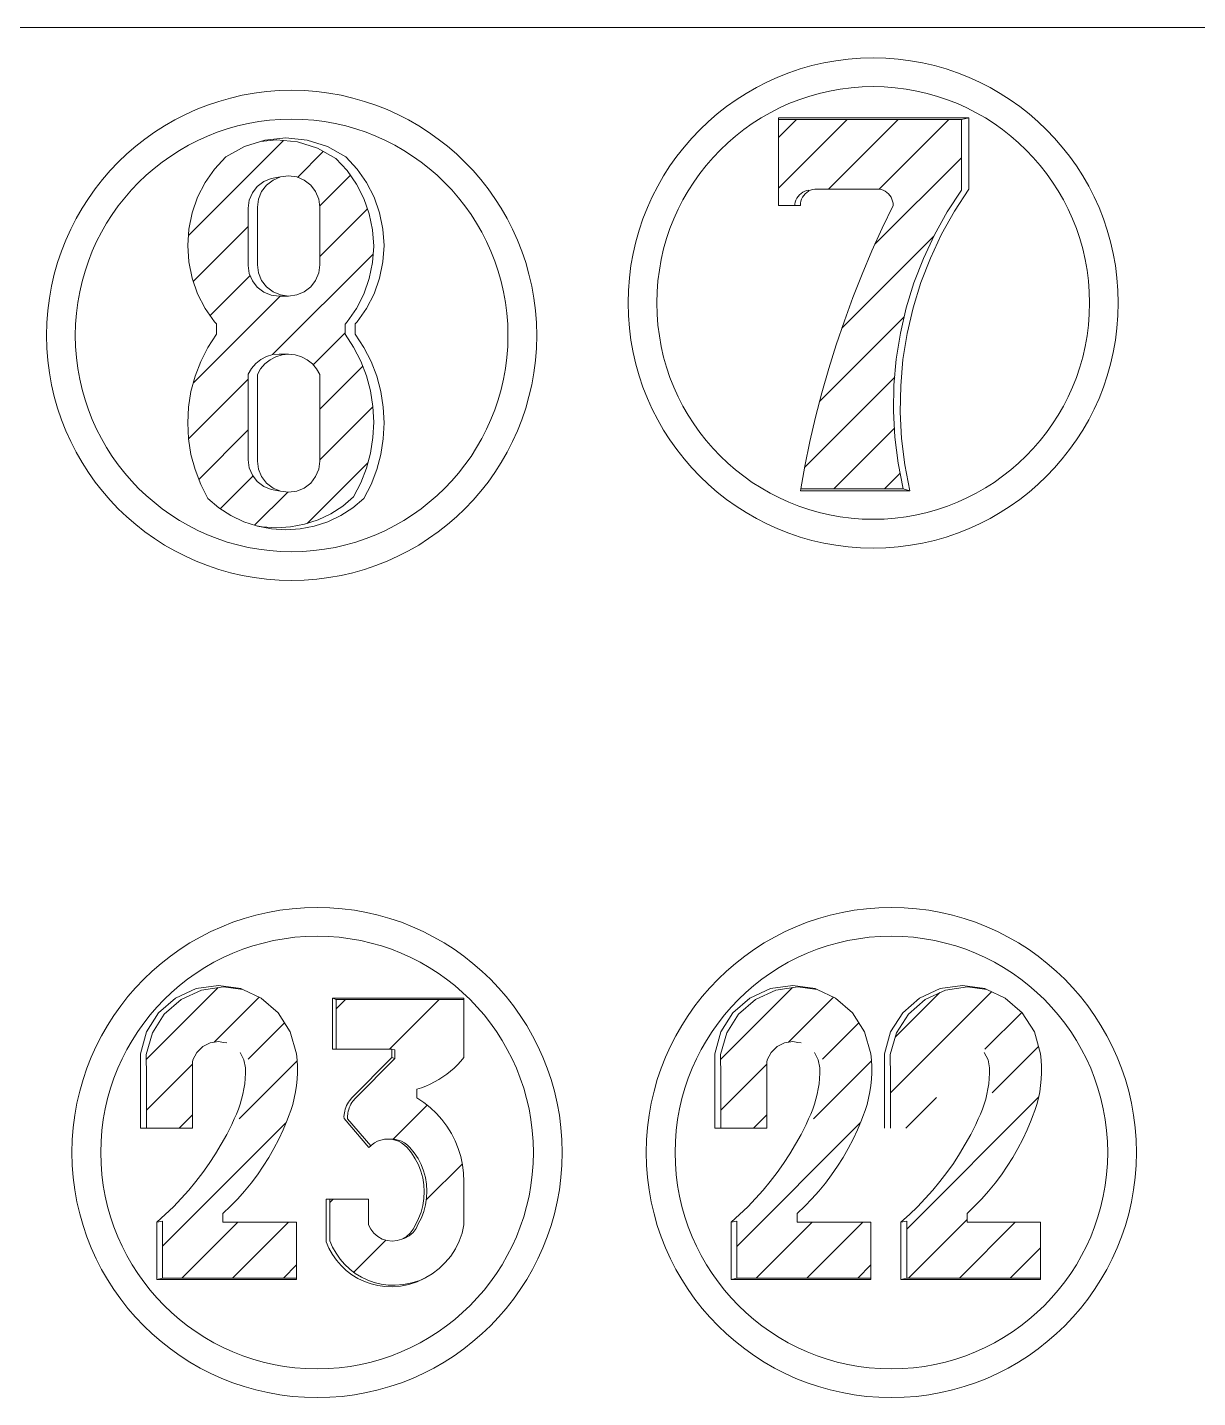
# Model space of a CAD drawing. Header units: centimetres. Extents: x 31 to 5445, y 74 to 2139.
# Drawn here: x 2393.89 to 2431.41, y 74.3 to 118.23 of the extents above; entities that cross this region are included whole.
import ezdxf

# ---------------------------------------------------------------- set-up
doc = ezdxf.new("R2010")
doc.units = ezdxf.units.CM
doc.header["$MEASUREMENT"] = 0
pattern_1 = [(45, (1780.7028, 655.6719), (-0.8148213, 0.8148213), [])]

msp = doc.modelspace()

# ---------------------------------------------------------------- hatches: boundary and pattern name
at = {"lineweight": 20}
h = msp.add_hatch(dxfattribs=at)
h.set_pattern_fill('ANSI31', color=256, scale=9.218651)
h.set_pattern_definition([(45, (1780.7028, 655.6719), (-0.8148213, 0.8148213), [])])
h.paths.add_polyline_path([(2421.744, 107.601), (2421.876, 108.428), (2422.065, 109.244), (2422.311, 110.045), (2422.613, 110.827), (2422.969, 111.585), (2423.377, 112.316), (2423.836, 113.017), (2423.836, 115.281), (2417.966, 115.281), (2417.966, 112.524), (2418.488, 112.524), (2418.493, 112.597), (2418.537, 112.727), (2418.613, 112.842), (2418.716, 112.932), (2418.839, 112.993), (2418.873, 113), (2418.808, 112.978), (2418.747, 112.947), (2418.69, 112.909), (2418.639, 112.864), (2418.594, 112.813), (2418.556, 112.756), (2418.526, 112.695), (2418.504, 112.63), (2418.49, 112.563), (2418.488, 112.524), (2418.669, 112.524), (2418.676, 112.628), (2418.721, 112.759), (2418.798, 112.874), (2418.902, 112.966), (2419.026, 113.027), (2419.128, 113.047), (2419.197, 113.052), (2421.17, 113.052), (2421.293, 113.027), (2421.417, 112.965), (2421.52, 112.874), (2421.596, 112.758), (2421.638, 112.627), (2421.644, 112.524), (2421.295, 111.799), (2420.964, 111.066), (2420.651, 110.325), (2420.357, 109.577), (2420.08, 108.822), (2419.822, 108.06), (2419.583, 107.293), (2419.362, 106.519), (2419.16, 105.741), (2418.977, 104.958), (2418.814, 104.17), (2418.68, 103.439), (2421.966, 103.439), (2421.805, 104.261), (2421.702, 105.092), (2421.657, 105.929), (2421.671, 106.767)])
h = msp.add_hatch(dxfattribs=at)
h.set_pattern_fill('ANSI31', color=256, scale=9.218651)
h.set_pattern_definition([(45, (1779.9979, 654.4427), (-0.8148213, 0.8148213), [])])
h.paths.add_polyline_path([(2404.074, 108.723), (2404.134, 108.788), (2404.434, 109.218), (2404.674, 109.684), (2404.848, 110.178), (2404.954, 110.692), (2404.989, 111.215), (2404.954, 111.738), (2404.848, 112.251), (2404.674, 112.745), (2404.434, 113.212), (2404.134, 113.642), (2403.779, 114.027), (2403.189, 114.358), (2402.544, 114.563), (2401.871, 114.632), (2401.362, 114.579), (2400.843, 114.415), (2400.247, 114.08), (2399.888, 113.691), (2399.585, 113.257), (2399.344, 112.786), (2399.168, 112.287), (2399.061, 111.769), (2399.025, 111.241), (2399.061, 110.712), (2399.168, 110.194), (2399.344, 109.695), (2399.585, 109.224), (2399.888, 108.79), (2399.949, 108.724), (2399.949, 108.401), (2399.673, 107.975), (2399.443, 107.523), (2399.262, 107.049), (2399.131, 106.559), (2399.051, 106.058), (2399.025, 105.552), (2399.051, 105.045), (2399.131, 104.544), (2399.262, 104.054), (2399.443, 103.58), (2399.673, 103.128), (2400.025, 102.831), (2400.411, 102.582), (2400.826, 102.383), (2401.227, 102.251), (2401.416, 102.215), (2401.871, 102.186), (2402.326, 102.215), (2402.773, 102.301), (2403.206, 102.444), (2403.617, 102.64), (2403.999, 102.888), (2404.347, 103.181), (2404.575, 103.629), (2404.755, 104.098), (2404.885, 104.583), (2404.963, 105.08), (2404.989, 105.581), (2404.963, 106.083), (2404.885, 106.579), (2404.755, 107.064), (2404.575, 107.533), (2404.347, 107.981), (2404.074, 108.403)])
h.paths.add_polyline_path([(2402.671, 107.674), (2402.857, 107.577), (2403.022, 107.447), (2403.158, 107.288), (2403.262, 107.106), (2403.262, 104.33), (2403.228, 104.072), (2403.128, 103.83), (2402.969, 103.623), (2402.762, 103.464), (2402.52, 103.365), (2402.262, 103.33), (2402.003, 103.365), (2401.702, 103.415), (2401.463, 103.514), (2401.258, 103.672), (2401.1, 103.877), (2401.001, 104.116), (2400.968, 104.372), (2400.968, 107.12), (2401.07, 107.3), (2401.205, 107.458), (2401.368, 107.587), (2401.552, 107.683), (2401.751, 107.741), (2401.958, 107.761), (2402.262, 107.753), (2402.47, 107.733)], flags=16)
h.paths.add_polyline_path([(2402.52, 109.655), (2402.262, 109.621), (2401.958, 109.611), (2401.702, 109.645), (2401.463, 109.744), (2401.258, 109.901), (2401.1, 110.106), (2401.001, 110.345), (2400.968, 110.601), (2400.968, 112.433), (2401.001, 112.689), (2401.1, 112.928), (2401.258, 113.133), (2401.463, 113.291), (2401.702, 113.39), (2402.003, 113.437), (2402.262, 113.471), (2402.52, 113.437), (2402.762, 113.337), (2402.969, 113.178), (2403.128, 112.971), (2403.228, 112.73), (2403.262, 112.471), (2403.262, 110.621), (2403.228, 110.362), (2403.128, 110.121), (2402.969, 109.914), (2402.762, 109.755)], flags=16)
h = msp.add_hatch(dxfattribs=at)
h.set_pattern_fill('ANSI31', color=256, scale=9.218651)
h.set_pattern_definition([(45, (1762.2887, 655.6719), (-0.8148213, 0.8148213), [])])
h.paths.add_polyline_path([(2402.514, 79.928), (2400.156, 79.928), (2400.156, 80.205), (2400.397, 80.435), (2400.628, 80.674), (2400.849, 80.923), (2401.059, 81.18), (2401.259, 81.446), (2401.447, 81.72), (2401.625, 82.002), (2401.79, 82.29), (2401.943, 82.585), (2402.085, 82.886), (2402.213, 83.193), (2402.257, 83.313), (2402.329, 83.505), (2402.392, 83.7), (2402.444, 83.899), (2402.486, 84.1), (2402.517, 84.303), (2402.538, 84.508), (2402.548, 84.713), (2402.547, 84.919), (2402.536, 85.124), (2402.514, 85.328), (2402.315, 86.024), (2401.928, 86.634), (2401.384, 87.11), (2400.793, 87.382), (2400.175, 87.472), (2399.466, 87.369), (2398.815, 87.07), (2398.276, 86.598), (2397.893, 85.994), (2397.696, 85.305), (2397.703, 84.589), (2397.703, 82.941), (2399.179, 82.941), (2399.179, 85.107), (2399.317, 85.368), (2399.508, 85.554), (2399.747, 85.673), (2400.011, 85.714), (2400.175, 85.687), (2400.274, 85.673), (2400.279, 85.671), (2400.436, 85.647), (2400.672, 85.528), (2400.861, 85.344), (2400.986, 85.111), (2401.033, 84.851), (2401.033, 84.683), (2401.025, 84.516), (2401.009, 84.35), (2400.985, 84.184), (2400.953, 84.02), (2400.913, 83.858), (2400.866, 83.698), (2400.81, 83.54), (2400.747, 83.385), (2400.677, 83.233), (2400.598, 83.06), (2400.438, 82.74), (2400.265, 82.427), (2400.081, 82.12), (2399.885, 81.821), (2399.678, 81.529), (2399.461, 81.245), (2399.233, 80.969), (2398.994, 80.702), (2398.746, 80.444), (2398.489, 80.196), (2398.222, 79.957), (2398.222, 78.134), (2402.514, 78.134)])
h = msp.add_hatch(dxfattribs=at)
h.set_pattern_fill('ANSI31', color=256, scale=9.218651)
h.set_pattern_definition(pattern_1)
h.paths.add_polyline_path([(2420.928, 79.928), (2418.57, 79.928), (2418.57, 80.205), (2418.811, 80.435), (2419.042, 80.674), (2419.263, 80.923), (2419.473, 81.18), (2419.673, 81.446), (2419.861, 81.72), (2420.039, 82.002), (2420.204, 82.29), (2420.358, 82.585), (2420.499, 82.886), (2420.627, 83.193), (2420.671, 83.313), (2420.743, 83.505), (2420.806, 83.7), (2420.858, 83.899), (2420.9, 84.1), (2420.931, 84.303), (2420.952, 84.508), (2420.962, 84.713), (2420.961, 84.919), (2420.95, 85.124), (2420.928, 85.328), (2420.729, 86.024), (2420.342, 86.634), (2419.798, 87.11), (2419.207, 87.382), (2418.589, 87.472), (2417.88, 87.369), (2417.229, 87.07), (2416.69, 86.598), (2416.307, 85.994), (2416.11, 85.305), (2416.117, 84.589), (2416.117, 82.941), (2417.593, 82.941), (2417.593, 85.107), (2417.731, 85.368), (2417.922, 85.554), (2418.161, 85.673), (2418.425, 85.714), (2418.589, 85.687), (2418.688, 85.673), (2418.693, 85.671), (2418.85, 85.647), (2419.086, 85.528), (2419.276, 85.344), (2419.4, 85.111), (2419.447, 84.851), (2419.447, 84.683), (2419.439, 84.516), (2419.423, 84.35), (2419.399, 84.184), (2419.367, 84.02), (2419.327, 83.858), (2419.28, 83.698), (2419.224, 83.54), (2419.161, 83.385), (2419.091, 83.233), (2419.013, 83.06), (2418.852, 82.74), (2418.679, 82.427), (2418.495, 82.12), (2418.299, 81.821), (2418.092, 81.529), (2417.875, 81.245), (2417.647, 80.969), (2417.409, 80.702), (2417.161, 80.444), (2416.903, 80.196), (2416.636, 79.957), (2416.636, 78.134), (2420.928, 78.134)])
h = msp.add_hatch(dxfattribs=at)
h.set_pattern_fill('ANSI31', color=256, scale=9.218651)
h.set_pattern_definition(pattern_1)
h.paths.add_polyline_path([(2426.37, 79.928), (2424.013, 79.928), (2424.013, 80.205), (2424.253, 80.435), (2424.484, 80.674), (2424.705, 80.923), (2424.916, 81.18), (2425.115, 81.446), (2425.304, 81.72), (2425.481, 82.002), (2425.647, 82.29), (2425.8, 82.585), (2425.941, 82.886), (2426.07, 83.193), (2426.113, 83.313), (2426.186, 83.505), (2426.248, 83.7), (2426.301, 83.899), (2426.343, 84.1), (2426.374, 84.303), (2426.395, 84.508), (2426.405, 84.713), (2426.404, 84.919), (2426.392, 85.124), (2426.37, 85.328), (2426.172, 86.024), (2425.785, 86.634), (2425.24, 87.11), (2424.649, 87.382), (2424.031, 87.472), (2423.323, 87.369), (2422.672, 87.07), (2422.133, 86.598), (2421.749, 85.994), (2421.553, 85.305), (2421.56, 84.589), (2421.56, 82.941), (2423.035, 82.941), (2423.035, 85.107), (2423.174, 85.368), (2423.365, 85.554), (2423.603, 85.673), (2423.867, 85.714), (2424.031, 85.687), (2424.131, 85.673), (2424.135, 85.671), (2424.292, 85.647), (2424.529, 85.528), (2424.718, 85.344), (2424.842, 85.111), (2424.889, 84.851), (2424.89, 84.683), (2424.882, 84.516), (2424.866, 84.35), (2424.842, 84.184), (2424.81, 84.02), (2424.77, 83.858), (2424.722, 83.698), (2424.667, 83.54), (2424.604, 83.385), (2424.533, 83.233), (2424.455, 83.06), (2424.294, 82.74), (2424.121, 82.427), (2423.937, 82.12), (2423.741, 81.821), (2423.535, 81.529), (2423.317, 81.245), (2423.089, 80.969), (2422.851, 80.702), (2422.603, 80.444), (2422.345, 80.196), (2422.079, 79.957), (2422.079, 78.134), (2426.37, 78.134)])
h = msp.add_hatch(dxfattribs=at)
h.set_pattern_fill('ANSI31', color=256, scale=17)
h.set_pattern_definition([(45, (1372.5568, 969.8549), (-1.502602, 1.502602), [])])
h.paths.add_polyline_path([(2407.884, 87.064), (2403.781, 87.064), (2403.781, 85.475), (2405.57, 85.475), (2405.668, 85.447), (2405.668, 85.178), (2404.402, 83.9), (2404.323, 83.808), (2404.288, 83.759), (2404.257, 83.707), (2404.23, 83.653), (2404.206, 83.597), (2404.187, 83.54), (2404.171, 83.482), (2404.16, 83.422), (2404.149, 83.302), (2404.15, 83.242), (2404.894, 82.375), (2404.918, 82.398), (2405.011, 82.466), (2405.113, 82.519), (2405.221, 82.559), (2405.333, 82.583), (2405.448, 82.591), (2405.546, 82.591), (2405.66, 82.583), (2405.771, 82.559), (2405.878, 82.52), (2405.979, 82.467), (2406.071, 82.4), (2406.153, 82.321), (2406.291, 82.151), (2406.411, 81.967), (2406.511, 81.772), (2406.59, 81.568), (2406.647, 81.356), (2406.682, 81.139), (2406.695, 80.92), (2406.684, 80.701), (2406.651, 80.485), (2406.595, 80.272), (2406.518, 80.067), (2406.419, 79.871), (2406.349, 79.726), (2406.251, 79.598), (2406.129, 79.493), (2405.989, 79.414), (2405.895, 79.383), (2405.74, 79.334), (2405.578, 79.317), (2405.416, 79.334), (2405.261, 79.383), (2405.119, 79.462), (2404.995, 79.568), (2404.897, 79.698), (2404.826, 79.844), (2404.826, 80.661), (2403.583, 80.661), (2403.583, 79.332), (2403.671, 79.125), (2403.781, 78.928), (2403.91, 78.744), (2404.057, 78.574), (2404.221, 78.419), (2404.4, 78.283), (2404.593, 78.166), (2404.796, 78.068), (2405.008, 77.993), (2405.227, 77.939), (2405.45, 77.909), (2405.675, 77.901), (2405.946, 77.923), (2406.213, 77.977), (2406.472, 78.06), (2406.663, 78.147), (2406.868, 78.27), (2407.086, 78.437), (2407.284, 78.628), (2407.458, 78.841), (2407.607, 79.072), (2407.729, 79.318), (2407.821, 79.577), (2407.884, 79.844), (2407.884, 81.235), (2407.872, 81.502), (2407.838, 81.768), (2407.781, 82.029), (2407.702, 82.285), (2407.601, 82.533), (2407.48, 82.772), (2407.338, 82.999), (2407.178, 83.214), (2407, 83.414), (2406.805, 83.598), (2406.596, 83.764), (2406.372, 83.912), (2406.372, 84.185), (2406.519, 84.233), (2406.662, 84.289), (2406.803, 84.352), (2406.94, 84.422), (2407.074, 84.498), (2407.204, 84.581), (2407.33, 84.67), (2407.451, 84.766), (2407.567, 84.867), (2407.678, 84.974), (2407.784, 85.086), (2407.884, 85.203)])

# ---------------------------------------------------------------- linework, layer by layer
for p, q in [((2570.688, 118.233), (2183.933, 118.233)), ((2402.053, 107.733), (2401.852, 107.674)), ((2402.262, 107.753), (2402.053, 107.733)), ((2418.68, 103.439), (2421.966, 103.439)), ((2403.665, 87.108), (2403.665, 85.475)), ((2403.781, 87.064), (2403.781, 85.475)), ((2403.665, 85.475), (2403.781, 85.475)), ((2403.781, 85.475), (2405.57, 85.475)), ((2405.57, 85.475), (2405.668, 85.447)), ((2405.668, 85.447), (2405.668, 85.178)), ((2405.895, 79.383), (2405.74, 79.334))]:
    msp.add_line(p, q, dxfattribs=at)
for points in [[(2424.072, 115.338), (2423.836, 115.281), (2417.966, 115.281)], [(2423.836, 115.281), (2423.836, 113.017), (2423.377, 112.316), (2422.969, 111.585), (2422.613, 110.827), (2422.311, 110.045), (2422.065, 109.244), (2421.876, 108.428), (2421.744, 107.601), (2421.671, 106.767), (2421.657, 105.929), (2421.702, 105.092), (2421.805, 104.261), (2421.966, 103.439), (2422.184, 103.379), (2422.021, 104.209), (2421.917, 105.049), (2421.872, 105.894), (2421.886, 106.739), (2421.96, 107.582), (2422.092, 108.418), (2422.284, 109.242), (2422.532, 110.05), (2422.837, 110.839), (2423.196, 111.605), (2423.609, 112.344), (2424.072, 113.052), (2424.072, 115.338), (2417.966, 115.338), (2417.966, 115.281), (2417.966, 112.524), (2418.488, 112.524), (2418.669, 112.524), (2418.674, 112.593), (2418.687, 112.661), (2418.709, 112.726), (2418.74, 112.788), (2418.778, 112.845), (2418.824, 112.897), (2418.876, 112.943), (2418.933, 112.981), (2418.995, 113.011), (2419.06, 113.034), (2419.128, 113.047), (2419.197, 113.052), (2421.124, 113.052), (2421.192, 113.047), (2421.26, 113.034), (2421.324, 113.011), (2421.386, 112.981), (2421.443, 112.942), (2421.494, 112.897), (2421.539, 112.845), (2421.577, 112.787), (2421.606, 112.725), (2421.628, 112.66), (2421.64, 112.593), (2421.644, 112.524), (2421.295, 111.799), (2420.964, 111.066), (2420.651, 110.325), (2420.357, 109.577), (2420.08, 108.822), (2419.822, 108.06), (2419.583, 107.293), (2419.362, 106.519), (2419.16, 105.741), (2418.977, 104.958), (2418.814, 104.17), (2418.68, 103.439), (2418.669, 103.379), (2422.184, 103.379)], [(2404.399, 108.401), (2404.399, 108.724), (2404.459, 108.79), (2404.763, 109.224), (2405.004, 109.695), (2405.18, 110.194), (2405.287, 110.712), (2405.323, 111.241), (2405.287, 111.769), (2405.18, 112.287), (2405.004, 112.786), (2404.763, 113.257), (2404.459, 113.691), (2404.1, 114.08), (2403.505, 114.415), (2402.854, 114.621), (2402.174, 114.691), (2401.494, 114.621)], [(2399.949, 108.401), (2399.949, 108.724), (2399.888, 108.79), (2399.585, 109.224), (2399.344, 109.695), (2399.168, 110.194), (2399.061, 110.712), (2399.025, 111.241), (2399.061, 111.769), (2399.168, 112.287), (2399.344, 112.786), (2399.585, 113.257), (2399.888, 113.691), (2400.247, 114.08), (2400.843, 114.415), (2401.362, 114.579), (2401.494, 114.621)], [(2401.227, 102.251), (2401.416, 102.215), (2401.871, 102.186), (2402.326, 102.215), (2402.773, 102.301), (2403.206, 102.444), (2403.617, 102.64), (2403.999, 102.888), (2404.347, 103.181), (2404.575, 103.629), (2404.755, 104.098), (2404.885, 104.583), (2404.963, 105.08), (2404.989, 105.581), (2404.963, 106.083), (2404.885, 106.579), (2404.755, 107.064), (2404.575, 107.533), (2404.347, 107.981), (2404.074, 108.403), (2404.074, 108.723), (2404.134, 108.788), (2404.434, 109.218), (2404.674, 109.684), (2404.848, 110.178), (2404.954, 110.692), (2404.989, 111.215), (2404.954, 111.738), (2404.848, 112.251), (2404.674, 112.745), (2404.434, 113.212), (2404.134, 113.642), (2403.779, 114.027), (2403.189, 114.358), (2402.544, 114.563), (2401.871, 114.632), (2401.362, 114.579)], [(2402.003, 113.437), (2401.762, 113.337), (2401.555, 113.178), (2401.396, 112.971), (2401.296, 112.73), (2401.262, 112.471), (2401.262, 110.621), (2401.296, 110.362), (2401.396, 110.121), (2401.555, 109.914), (2401.762, 109.755), (2402.003, 109.655), (2402.262, 109.621)], [(2418.94, 113.013), (2418.873, 113), (2418.808, 112.978), (2418.747, 112.947), (2418.69, 112.909), (2418.639, 112.864), (2418.594, 112.813), (2418.556, 112.756), (2418.526, 112.695), (2418.504, 112.63), (2418.49, 112.563), (2418.488, 112.524)], [(2399.949, 108.401), (2399.673, 107.975), (2399.443, 107.523), (2399.262, 107.049), (2399.131, 106.559), (2399.051, 106.058), (2399.025, 105.552), (2399.051, 105.045), (2399.131, 104.544), (2399.262, 104.054), (2399.443, 103.58), (2399.673, 103.128), (2400.025, 102.831), (2400.411, 102.582), (2400.826, 102.383), (2401.227, 102.251), (2401.263, 102.239)], [(2401.263, 102.239), (2401.715, 102.152), (2402.174, 102.123), (2402.633, 102.152), (2403.085, 102.239), (2403.522, 102.383), (2403.937, 102.582), (2404.323, 102.831), (2404.675, 103.128), (2404.905, 103.58), (2405.086, 104.054), (2405.217, 104.544), (2405.296, 105.045), (2405.323, 105.552), (2405.296, 106.058), (2405.217, 106.559), (2405.086, 107.049), (2404.905, 107.523), (2404.675, 107.975), (2404.399, 108.401)], [(2401.852, 107.674), (2401.666, 107.577), (2401.502, 107.447), (2401.365, 107.288), (2401.262, 107.106), (2401.262, 104.33), (2401.296, 104.072), (2401.396, 103.83), (2401.555, 103.623), (2401.762, 103.464), (2402.003, 103.365)], [(2397.515, 82.941), (2397.515, 84.605), (2397.508, 85.328), (2397.706, 86.024), (2398.093, 86.634), (2398.638, 87.11), (2399.295, 87.413), (2400.011, 87.516), (2400.726, 87.413), (2400.793, 87.382), (2401.384, 87.11), (2401.928, 86.634), (2402.315, 86.024), (2402.514, 85.328), (2402.536, 85.124), (2402.547, 84.919), (2402.548, 84.713), (2402.538, 84.508), (2402.517, 84.303), (2402.486, 84.1), (2402.444, 83.899), (2402.392, 83.7), (2402.329, 83.505), (2402.257, 83.313), (2402.213, 83.193), (2402.085, 82.886), (2401.943, 82.585), (2401.79, 82.29), (2401.625, 82.002), (2401.447, 81.72), (2401.259, 81.446), (2401.059, 81.18), (2400.849, 80.923), (2400.628, 80.674), (2400.397, 80.435), (2400.156, 80.205), (2400.156, 79.928), (2402.514, 79.928), (2402.514, 78.134), (2402.514, 78.086), (2398.039, 78.086)], [(2397.703, 82.941), (2397.703, 84.589), (2397.696, 85.305), (2397.893, 85.994), (2398.276, 86.598), (2398.815, 87.07), (2399.466, 87.369), (2400.175, 87.472), (2400.793, 87.382)], [(2415.929, 82.941), (2415.929, 84.605), (2415.922, 85.328), (2416.12, 86.024), (2416.507, 86.634), (2417.052, 87.11), (2417.709, 87.413), (2418.425, 87.516), (2419.141, 87.413), (2419.207, 87.382), (2419.798, 87.11), (2420.342, 86.634), (2420.729, 86.024), (2420.928, 85.328), (2420.95, 85.124), (2420.961, 84.919), (2420.962, 84.713), (2420.952, 84.508), (2420.931, 84.303), (2420.9, 84.1), (2420.858, 83.899), (2420.806, 83.7), (2420.743, 83.505), (2420.671, 83.313), (2420.627, 83.193), (2420.499, 82.886), (2420.358, 82.585), (2420.204, 82.29), (2420.039, 82.002), (2419.861, 81.72), (2419.673, 81.446), (2419.473, 81.18), (2419.263, 80.923), (2419.042, 80.674), (2418.811, 80.435), (2418.57, 80.205), (2418.57, 79.928), (2420.928, 79.928), (2420.928, 78.134), (2420.928, 78.086), (2416.453, 78.086)], [(2416.117, 82.941), (2416.117, 84.589), (2416.11, 85.305), (2416.307, 85.994), (2416.69, 86.598), (2417.229, 87.07), (2417.88, 87.369), (2418.589, 87.472), (2419.207, 87.382)], [(2421.371, 82.941), (2421.371, 84.605), (2421.364, 85.328), (2421.562, 86.024), (2421.95, 86.634), (2422.494, 87.11), (2423.151, 87.413), (2423.867, 87.516), (2424.583, 87.413), (2424.649, 87.382), (2425.24, 87.11), (2425.785, 86.634), (2426.172, 86.024), (2426.37, 85.328), (2426.392, 85.124), (2426.404, 84.919), (2426.405, 84.713), (2426.395, 84.508), (2426.374, 84.303), (2426.343, 84.1), (2426.301, 83.899), (2426.248, 83.7), (2426.186, 83.505), (2426.113, 83.313), (2426.07, 83.193), (2425.941, 82.886), (2425.8, 82.585), (2425.647, 82.29), (2425.481, 82.002), (2425.304, 81.72), (2425.115, 81.446), (2424.916, 81.18), (2424.705, 80.923), (2424.484, 80.674), (2424.253, 80.435), (2424.013, 80.205), (2424.013, 79.928), (2426.37, 79.928), (2426.37, 78.134), (2426.37, 78.086), (2421.895, 78.086)], [(2421.56, 82.941), (2421.56, 84.589), (2421.553, 85.305), (2421.749, 85.994), (2422.133, 86.598), (2422.672, 87.07), (2423.323, 87.369), (2424.031, 87.472), (2424.649, 87.382)], [(2407.086, 78.437), (2407.284, 78.628), (2407.458, 78.841), (2407.607, 79.072), (2407.729, 79.318), (2407.821, 79.577), (2407.884, 79.844), (2407.884, 81.235), (2407.872, 81.502), (2407.838, 81.768), (2407.781, 82.029), (2407.702, 82.285), (2407.601, 82.533), (2407.48, 82.772), (2407.338, 82.999), (2407.178, 83.214), (2407, 83.414), (2406.805, 83.598), (2406.596, 83.764), (2406.372, 83.912), (2406.372, 84.185), (2406.519, 84.233), (2406.662, 84.289), (2406.803, 84.352), (2406.94, 84.422), (2407.074, 84.498), (2407.204, 84.581), (2407.33, 84.67), (2407.451, 84.766), (2407.567, 84.867), (2407.678, 84.974), (2407.784, 85.086), (2407.884, 85.203), (2407.884, 87.064)], [(2397.515, 82.941), (2397.703, 82.941), (2399.18, 82.941), (2399.18, 85.06), (2399.193, 85.134), (2399.319, 85.37), (2399.51, 85.556), (2399.749, 85.675), (2400.013, 85.717), (2400.177, 85.69), (2400.277, 85.675), (2400.281, 85.673)], [(2415.929, 82.941), (2416.117, 82.941), (2417.594, 82.941), (2417.594, 85.06), (2417.607, 85.134), (2417.733, 85.37), (2417.924, 85.556), (2418.163, 85.675), (2418.427, 85.717), (2418.591, 85.69), (2418.691, 85.675), (2418.695, 85.673)], [(2400.704, 85.368), (2400.829, 85.132), (2400.877, 84.87), (2400.877, 84.701), (2400.869, 84.532), (2400.853, 84.364), (2400.829, 84.197), (2400.797, 84.031), (2400.756, 83.867), (2400.708, 83.705), (2400.652, 83.546), (2400.589, 83.389), (2400.518, 83.236), (2400.438, 83.061), (2400.276, 82.738), (2400.102, 82.422), (2399.915, 82.112), (2399.718, 81.81), (2399.509, 81.515), (2399.289, 81.228), (2399.059, 80.95), (2398.819, 80.68), (2398.568, 80.42), (2398.308, 80.169), (2398.039, 79.928), (2398.039, 78.086), (2398.222, 78.134), (2402.514, 78.134)], [(2405.57, 85.475), (2405.57, 85.203), (2405.668, 85.178), (2404.402, 83.9), (2404.323, 83.808), (2404.288, 83.759), (2404.257, 83.707), (2404.23, 83.653), (2404.206, 83.597), (2404.187, 83.54), (2404.171, 83.482), (2404.16, 83.422), (2404.149, 83.302), (2404.15, 83.242), (2404.894, 82.375)], [(2419.118, 85.368), (2419.243, 85.132), (2419.291, 84.87), (2419.291, 84.701), (2419.283, 84.532), (2419.267, 84.364), (2419.243, 84.197), (2419.211, 84.031), (2419.17, 83.867), (2419.122, 83.705), (2419.066, 83.546), (2419.003, 83.389), (2418.932, 83.236), (2418.852, 83.061), (2418.69, 82.738), (2418.516, 82.422), (2418.33, 82.112), (2418.132, 81.81), (2417.923, 81.515), (2417.703, 81.228), (2417.473, 80.95), (2417.233, 80.68), (2416.982, 80.42), (2416.722, 80.169), (2416.453, 79.928), (2416.453, 78.086), (2416.636, 78.134), (2420.928, 78.134)], [(2424.561, 85.368), (2424.686, 85.132), (2424.734, 84.87), (2424.734, 84.701), (2424.726, 84.532), (2424.71, 84.364), (2424.685, 84.197), (2424.653, 84.031), (2424.613, 83.867), (2424.565, 83.705), (2424.509, 83.546), (2424.445, 83.389), (2424.374, 83.236), (2424.295, 83.061), (2424.132, 82.738), (2423.958, 82.422), (2423.772, 82.112), (2423.574, 81.81), (2423.366, 81.515), (2423.146, 81.228), (2422.916, 80.95), (2422.675, 80.68), (2422.425, 80.42), (2422.165, 80.169), (2421.895, 79.928), (2421.895, 78.086), (2422.079, 78.134), (2426.37, 78.134)], [(2405.57, 85.203), (2404.292, 83.912), (2404.212, 83.82), (2404.178, 83.77), (2404.146, 83.718), (2404.119, 83.663), (2404.095, 83.607), (2404.075, 83.549), (2404.059, 83.49), (2404.048, 83.43), (2404.037, 83.309), (2404.038, 83.248), (2404.836, 82.318), (2404.894, 82.375), (2404.918, 82.398), (2405.011, 82.466), (2405.113, 82.519), (2405.221, 82.559), (2405.333, 82.583), (2405.448, 82.591)], [(2405.74, 79.334), (2405.578, 79.317), (2405.416, 79.334), (2405.261, 79.383), (2405.119, 79.462), (2404.995, 79.568), (2404.897, 79.698), (2404.826, 79.844), (2404.826, 80.661), (2403.583, 80.661), (2403.465, 80.661), (2403.465, 79.3), (2403.555, 79.091), (2403.665, 78.892), (2403.795, 78.706), (2403.944, 78.534), (2404.11, 78.378), (2404.291, 78.24), (2404.485, 78.122), (2404.69, 78.024), (2404.904, 77.947), (2405.125, 77.893), (2405.35, 77.862), (2405.578, 77.855), (2405.851, 77.877), (2406.121, 77.931), (2406.382, 78.015), (2406.633, 78.129), (2406.663, 78.147), (2406.868, 78.27), (2407.086, 78.437)], [(2403.583, 80.661), (2403.583, 79.332), (2403.671, 79.125), (2403.781, 78.928), (2403.91, 78.744), (2404.057, 78.574), (2404.221, 78.419), (2404.4, 78.283), (2404.593, 78.166), (2404.796, 78.068), (2405.008, 77.993), (2405.227, 77.939), (2405.45, 77.909), (2405.675, 77.901), (2405.946, 77.923), (2406.213, 77.977), (2406.472, 78.06), (2406.663, 78.147)], [(2398.039, 79.928), (2398.222, 79.957), (2398.222, 78.134)], [(2416.453, 79.928), (2416.636, 79.957), (2416.636, 78.134)], [(2421.895, 79.928), (2422.079, 79.957), (2422.079, 78.134)]]:
    msp.add_lwpolyline(points, dxfattribs=at)
for points in [[(2401.702, 109.645), (2401.463, 109.744), (2401.258, 109.901), (2401.1, 110.106), (2401.001, 110.345), (2400.968, 110.601), (2400.968, 112.433), (2401.001, 112.689), (2401.1, 112.928), (2401.258, 113.133), (2401.463, 113.291), (2401.702, 113.39), (2402.003, 113.437), (2402.262, 113.471), (2402.52, 113.437), (2402.762, 113.337), (2402.969, 113.178), (2403.128, 112.971), (2403.228, 112.73), (2403.262, 112.471), (2403.262, 110.621), (2403.228, 110.362), (2403.128, 110.121), (2402.969, 109.914), (2402.762, 109.755), (2402.52, 109.655), (2402.262, 109.621), (2401.958, 109.611)], [(2402.969, 103.623), (2403.128, 103.83), (2403.228, 104.072), (2403.262, 104.33), (2403.262, 107.106), (2403.158, 107.288), (2403.022, 107.447), (2402.857, 107.577), (2402.671, 107.674), (2402.47, 107.733), (2402.262, 107.753), (2401.958, 107.761), (2401.751, 107.741), (2401.552, 107.683), (2401.368, 107.587), (2401.205, 107.458), (2401.07, 107.3), (2400.968, 107.12), (2400.968, 104.372), (2401.001, 104.116), (2401.1, 103.877), (2401.258, 103.672), (2401.463, 103.514), (2401.702, 103.415), (2402.003, 103.365), (2402.262, 103.33), (2402.52, 103.365), (2402.762, 103.464)], [(2403.781, 87.064), (2407.884, 87.064), (2407.884, 87.108), (2403.665, 87.108)], [(2405.66, 82.583), (2405.546, 82.591), (2405.448, 82.591), (2405.563, 82.583), (2405.675, 82.559), (2405.783, 82.519), (2405.885, 82.466), (2405.978, 82.398), (2406.06, 82.318), (2406.2, 82.146), (2406.321, 81.961), (2406.422, 81.764), (2406.502, 81.557), (2406.56, 81.343), (2406.595, 81.125), (2406.608, 80.904), (2406.597, 80.682), (2406.563, 80.464), (2406.507, 80.249), (2406.429, 80.042), (2406.329, 79.844), (2406.259, 79.698), (2406.16, 79.568), (2406.037, 79.462), (2405.895, 79.383), (2405.989, 79.414), (2406.129, 79.493), (2406.251, 79.598), (2406.349, 79.726), (2406.419, 79.871), (2406.518, 80.067), (2406.595, 80.272), (2406.651, 80.485), (2406.684, 80.701), (2406.695, 80.92), (2406.682, 81.139), (2406.647, 81.356), (2406.59, 81.568), (2406.511, 81.772), (2406.411, 81.967), (2406.291, 82.151), (2406.153, 82.321), (2406.071, 82.4), (2405.979, 82.467), (2405.878, 82.52), (2405.771, 82.559)]]:
    msp.add_lwpolyline(points, close=True, dxfattribs=at)
for centre, radius in [((2421.004, 109.398), 7.858), ((2402.358, 108.358), 7.858), ((2421.004, 109.398), 6.936), ((2402.358, 108.358), 6.936), ((2403.174, 82.159), 7.858), ((2421.588, 82.159), 7.858), ((2403.174, 82.159), 6.936), ((2421.588, 82.159), 6.936)]:
    msp.add_circle(centre, radius, dxfattribs=at)

doc.saveas('drawing.dxf')
